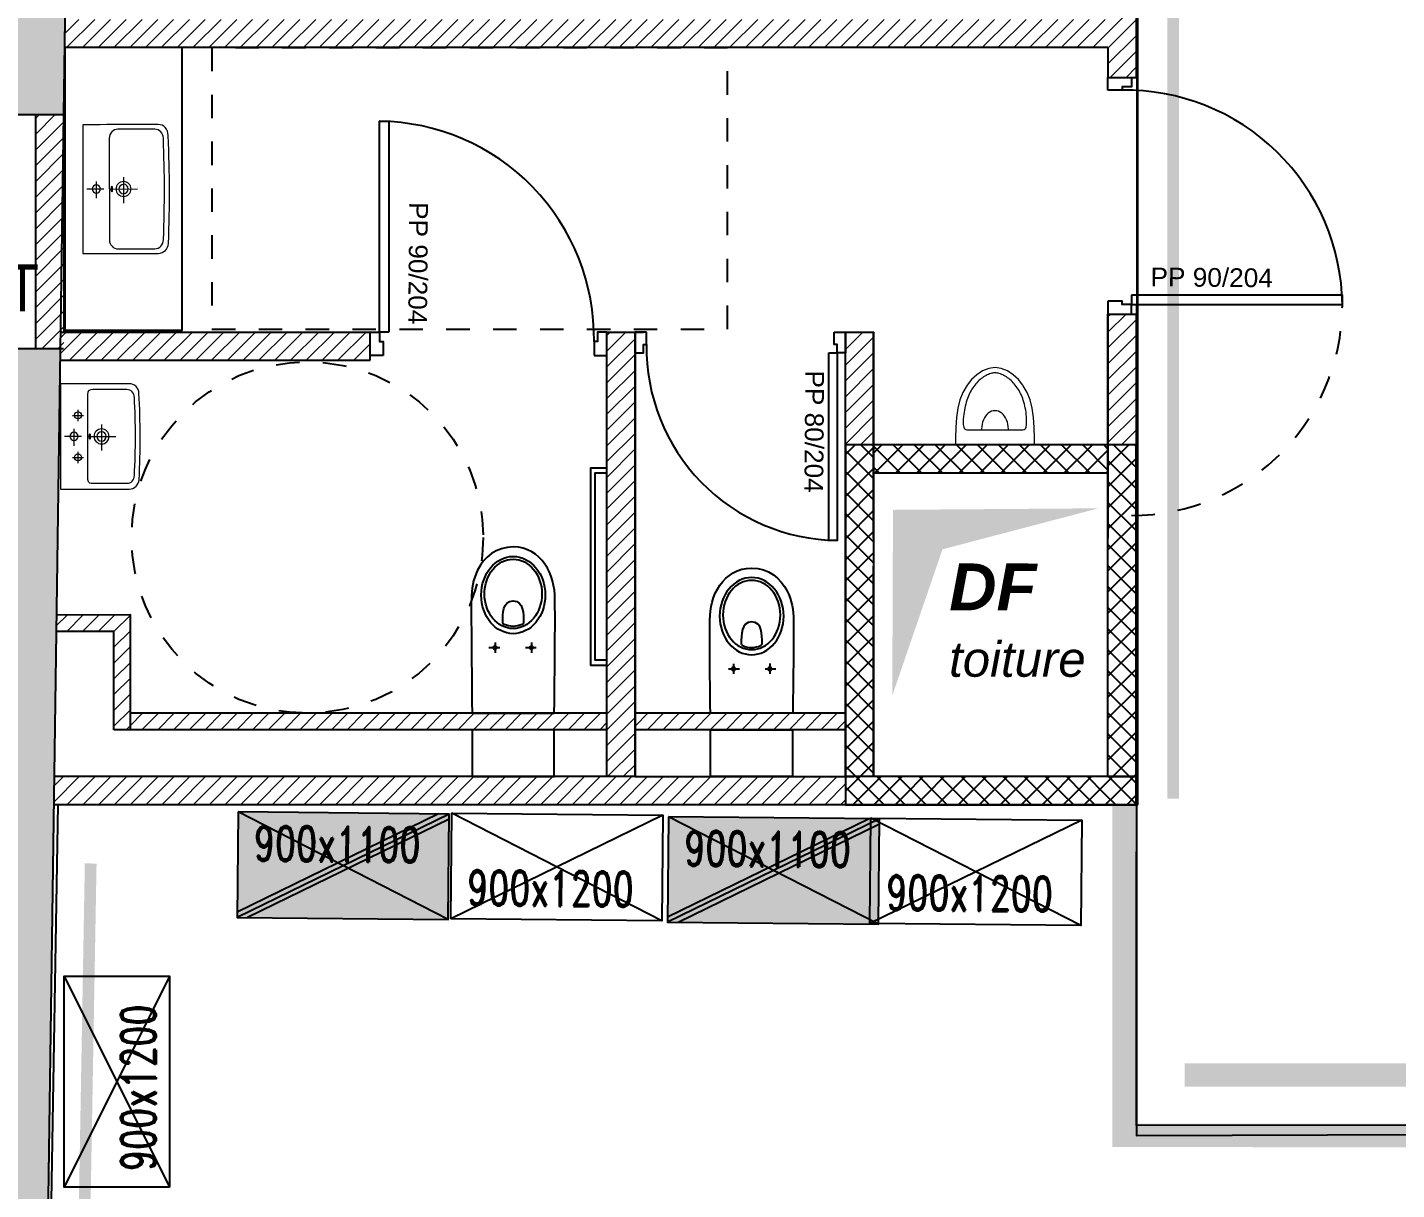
# Model space of a CAD drawing. Extents: x -27 to 25.3, y -8.5 to 57.5.
# Drawn here: x -15.88 to -10.04, y -1.13 to 3.84 of the extents above; entities that cross this region are included whole.
import ezdxf

# ---------------------------------------------------------------- set-up
doc = ezdxf.new("R2010")
doc.units = 0
doc.header["$LTSCALE"] = 0.002
for name, pattern in [('CACHE', [0.375, 0.25, -0.125]), ('CONTINU', [0]), ('DASHED', [0.75, 0.5, -0.25]), ('HIDDEN2', [0.1875, 0.125, -0.0625])]:
    doc.linetypes.add(name, pattern=pattern)
for name, color, linetype in [('01-STR_MACONNERIE_HACH', 252, 'Continuous'), ('02-CLOISON_HACH MACONNERIE', 6, 'Continuous'), ('A-Etiq_Mob', 7, 'Continuous'), ('A-legende', 7, 'Continuous'), ('A-MobilierAQ', 7, 'Continuous'), ('Exit- Etiquette-incendie', 1, 'Continuous')]:
    doc.layers.add(name, color=color, linetype=linetype)
doc.layers.add('A-signalétique', color=7, linetype='Continuous', true_color=0x666666)
doc.layers.add('A-vitré', color=7, linetype='Continuous', true_color=0x61becc)
doc.styles.add('COTE 100', font='arial.ttf', dxfattribs={"height": 0.15})
doc.styles.add('ROMAND', font='romand__.ttf', dxfattribs={"width": 0.7})
doc.styles.get("Standard").update_dxf_attribs({"font": 'ARIALN.TTF'})
doc.styles.add('verdana', font='swissc.ttf')

# ---------------------------------------------------------------- blocks, each defined once
blk = doc.blocks.new('wc PMR')
for points in [[(-0.4001, 0.2411), (-0.4001, 0.2611), (-0.3501, 0.2611), (-0.3501, 1.0611), (-0.4001, 1.0611), (-0.4001, 1.0811), (-0.3301, 1.0811), (-0.3301, 0.2411), (-0.4001, 0.2411)], [(0.1752, -0.035), (0.1752, -0.235), (-0.1753, -0.235), (-0.1753, -0.035), (0.1752, -0.035)]]:
    blk.add_lwpolyline(points)
for points, knots in [([(-0.0002, 0.7044), (0.0752, 0.7044), (0.1364, 0.6306), (0.1364, 0.5396), (0.1364, 0.5396), (0.1364, 0.4486), (0.0753, 0.3748), (-0.0002, 0.3748), (-0.0002, 0.3748), (-0.0756, 0.3748), (-0.1368, 0.4486), (-0.1368, 0.5396), (-0.1368, 0.5396), (-0.1368, 0.6306), (-0.0756, 0.7044), (-0.0002, 0.7044)], [0, 0, 0, 0, 0.25, 0.25, 0.25, 0.25, 0.5, 0.5, 0.5, 0.5, 0.75, 0.75, 0.75, 0.75, 1, 1, 1, 1]), ([(-0.0001, 0.745), (-0.0001, 0.745), (0.0724, 0.7449), (0.1234, 0.7019), (0.1515, 0.6466)], [0.5714286, 0.5714286, 0.5714286, 0.5714286, 0.5714286, 0.7142857, 0.7142857, 0.7142857, 0.7142857]), ([(-0.0001, 0.6924), (0.0676, 0.6924), (0.1225, 0.6262), (0.1225, 0.5446), (0.1225, 0.5446), (0.1225, 0.463), (0.0676, 0.3968), (-0.0001, 0.3968), (-0.0001, 0.3968), (-0.0678, 0.3968), (-0.1227, 0.463), (-0.1228, 0.5446), (-0.1228, 0.5446), (-0.1228, 0.6262), (-0.0678, 0.6924), (-0.0001, 0.6924)], [0, 0, 0, 0, 0.25, 0.25, 0.25, 0.25, 0.5, 0.5, 0.5, 0.5, 0.75, 0.75, 0.75, 0.75, 1, 1, 1, 1]), ([(0.1515, 0.6466), (0.1515, 0.6466), (0.1711, 0.6078), (0.178, 0.5626), (0.1783, 0.5236)], [0.7142857, 0.7142857, 0.7142857, 0.7142857, 0.7142857, 0.8571429, 0.8571429, 0.8571429, 0.8571429]), ([(-0.1754, 0.035), (-0.1754, 0.035), (-0.1787, 0.3113), (-0.1791, 0.4176), (-0.1783, 0.5239)], [0.1428571, 0.1428571, 0.1428571, 0.1428571, 0.1428572, 0.2857143, 0.2857143, 0.2857143, 0.2857143]), ([(0.0445, 0.4244), (0.0446, 0.4203), (0.0419, 0.4154), (0.0382, 0.4139), (0.0382, 0.4139), (0.0262, 0.4089), (0.013, 0.4058), (0, 0.4058), (0, 0.4058), (-0.0131, 0.4058), (-0.0264, 0.4088), (-0.0385, 0.4139), (-0.0385, 0.4139), (-0.0423, 0.4155), (-0.045, 0.4204), (-0.0447, 0.4245), (-0.0447, 0.4245), (-0.0432, 0.4567), (-0.0461, 0.5154), (-0.0001, 0.5153), (-0.0001, 0.5153), (0.0459, 0.5153), (0.0439, 0.459), (0.0445, 0.4244)], [0, 0, 0, 0, 0.166667, 0.166667, 0.166667, 0.166667, 0.333333, 0.333333, 0.333333, 0.333333, 0.5, 0.5, 0.5, 0.5, 0.666667, 0.666667, 0.666667, 0.666667, 0.833333, 0.833333, 0.833333, 0.833333, 1, 1, 1, 1]), ([(0.1783, 0.5236), (0.1783, 0.5236), (0.179, 0.4174), (0.1779, 0.3112), (0.1752, 0.035)], [0.8571429, 0.8571429, 0.8571429, 0.8571429, 0.8571429, 1, 1, 1, 1]), ([(-0.0776, 0.3223), (-0.0735, 0.3223), (-0.0702, 0.319), (-0.0702, 0.3149), (-0.0702, 0.3149), (-0.0702, 0.3108), (-0.0735, 0.3074), (-0.0776, 0.3074), (-0.0776, 0.3074), (-0.0817, 0.3074), (-0.0851, 0.3108), (-0.0851, 0.3149), (-0.0851, 0.3149), (-0.0851, 0.319), (-0.0817, 0.3223), (-0.0776, 0.3223)], [0, 0, 0, 0, 0.25, 0.25, 0.25, 0.25, 0.5, 0.5, 0.5, 0.5, 0.75, 0.75, 0.75, 0.75, 1, 1, 1, 1]), ([(0.0775, 0.3223), (0.0816, 0.3223), (0.0849, 0.319), (0.0849, 0.3149), (0.0849, 0.3149), (0.0849, 0.3108), (0.0816, 0.3074), (0.0775, 0.3074), (0.0775, 0.3074), (0.0733, 0.3074), (0.07, 0.3108), (0.07, 0.3149), (0.07, 0.3149), (0.07, 0.319), (0.0733, 0.3223), (0.0775, 0.3223)], [0, 0, 0, 0, 0.25, 0.25, 0.25, 0.25, 0.5, 0.5, 0.5, 0.5, 0.75, 0.75, 0.75, 0.75, 1, 1, 1, 1])]:
    blk.add_open_spline(points, degree=3, knots=knots)
for points in [[(-0.1356, 0.6717), (-0.1047, 0.7143), (-0.0611, 0.745), (-0.0001, 0.745)], [(-0.1783, 0.5239), (-0.1779, 0.5716), (-0.1666, 0.629), (-0.1356, 0.6717)], [(-0.0985, 0.3147), (-0.0985, 0.3147), (-0.0522, 0.3147), (-0.0522, 0.3147)], [(-0.078, 0.3365), (-0.078, 0.3365), (-0.078, 0.2933), (-0.078, 0.2933)], [(0.0568, 0.3151), (0.0568, 0.3151), (0.1031, 0.3151), (0.1031, 0.3151)], [(0.0773, 0.3369), (0.0773, 0.3369), (0.0773, 0.2936), (0.0773, 0.2936)], [(0.1752, 0.035), (0.1752, 0.035), (-0.1754, 0.035), (-0.1754, 0.035)]]:
    blk.add_open_spline(points, degree=3)
blk = doc.blocks.new('WC hand 2')
at = {"linetype": 'Continuous'}
for points in [[(-101.846, 114.7909), (-101.8151, 114.8335), (-101.7716, 114.8642), (-101.7105, 114.8642)], [(-101.8887, 114.6432), (-101.8884, 114.6909), (-101.8771, 114.7482), (-101.846, 114.7909)], [(-101.5352, 114.2442), (-101.5352, 114.2442), (-101.8869, 114.2442), (-101.8869, 114.2442)]]:
    blk.add_open_spline(points, degree=3, dxfattribs=at)
for points, knots in [([(-101.7105, 114.8642), (-101.7105, 114.8642), (-101.638, 114.8642), (-101.587, 114.8211), (-101.5589, 114.7658)], [0.5714286, 0.5714286, 0.5714286, 0.5714286, 0.5714286, 0.7142857, 0.7142857, 0.7142857, 0.7142857]), ([(-101.7106, 114.8236), (-101.6352, 114.8236), (-101.574, 114.7498), (-101.574, 114.6588), (-101.574, 114.6588), (-101.574, 114.5678), (-101.6352, 114.494), (-101.7106, 114.494), (-101.7106, 114.494), (-101.7861, 114.494), (-101.8472, 114.5678), (-101.8472, 114.6588), (-101.8472, 114.6588), (-101.8472, 114.7498), (-101.7861, 114.8236), (-101.7106, 114.8236)], [0, 0, 0, 0, 0.25, 0.25, 0.25, 0.25, 0.5, 0.5, 0.5, 0.5, 0.75, 0.75, 0.75, 0.75, 1, 1, 1, 1]), ([(-101.7106, 114.8116), (-101.6428, 114.8116), (-101.5879, 114.7454), (-101.5879, 114.6638), (-101.5879, 114.6638), (-101.5879, 114.5822), (-101.6428, 114.516), (-101.7106, 114.516), (-101.7106, 114.516), (-101.7783, 114.516), (-101.8332, 114.5822), (-101.8332, 114.6638), (-101.8332, 114.6638), (-101.8332, 114.7454), (-101.7783, 114.8116), (-101.7106, 114.8116)], [0, 0, 0, 0, 0.25, 0.25, 0.25, 0.25, 0.5, 0.5, 0.5, 0.5, 0.75, 0.75, 0.75, 0.75, 1, 1, 1, 1]), ([(-101.5589, 114.7658), (-101.5589, 114.7658), (-101.5393, 114.727), (-101.5325, 114.6818), (-101.5322, 114.6428)], [0.7142857, 0.7142857, 0.7142857, 0.7142857, 0.7142857, 0.8571429, 0.8571429, 0.8571429, 0.8571429]), ([(-101.8869, 114.2442), (-101.8869, 114.2442), (-101.8892, 114.4305), (-101.8895, 114.5368), (-101.8887, 114.6432)], [0.1428571, 0.1428571, 0.1428571, 0.1428571, 0.1428572, 0.2857143, 0.2857143, 0.2857143, 0.2857143]), ([(-101.6659, 114.5436), (-101.6658, 114.5395), (-101.6685, 114.5347), (-101.6723, 114.5331), (-101.6723, 114.5331), (-101.6843, 114.5281), (-101.6974, 114.525), (-101.7105, 114.525), (-101.7105, 114.525), (-101.7236, 114.525), (-101.7368, 114.528), (-101.7489, 114.5331), (-101.7489, 114.5331), (-101.7527, 114.5347), (-101.7554, 114.5396), (-101.7552, 114.5437), (-101.7552, 114.5437), (-101.7536, 114.5759), (-101.7566, 114.6346), (-101.7106, 114.6345), (-101.7106, 114.6345), (-101.6645, 114.6345), (-101.6665, 114.5782), (-101.6659, 114.5436)], [0, 0, 0, 0, 0.166667, 0.166667, 0.166667, 0.166667, 0.333333, 0.333333, 0.333333, 0.333333, 0.5, 0.5, 0.5, 0.5, 0.666667, 0.666667, 0.666667, 0.666667, 0.833333, 0.833333, 0.833333, 0.833333, 1, 1, 1, 1]), ([(-101.5322, 114.6428), (-101.5322, 114.6428), (-101.5314, 114.5366), (-101.5326, 114.4304), (-101.5352, 114.2442)], [0.8571429, 0.8571429, 0.8571429, 0.8571429, 0.8571429, 1, 1, 1, 1]), ([(-101.7881, 114.4416), (-101.784, 114.4416), (-101.7806, 114.4382), (-101.7806, 114.4341), (-101.7806, 114.4341), (-101.7806, 114.43), (-101.784, 114.4267), (-101.7881, 114.4267), (-101.7881, 114.4267), (-101.7922, 114.4267), (-101.7955, 114.43), (-101.7955, 114.4341), (-101.7955, 114.4341), (-101.7955, 114.4382), (-101.7922, 114.4416), (-101.7881, 114.4416)], [0, 0, 0, 0, 0.25, 0.25, 0.25, 0.25, 0.5, 0.5, 0.5, 0.5, 0.75, 0.75, 0.75, 0.75, 1, 1, 1, 1]), ([(-101.633, 114.4416), (-101.6289, 114.4416), (-101.6256, 114.4382), (-101.6256, 114.4341), (-101.6256, 114.4341), (-101.6256, 114.43), (-101.6289, 114.4267), (-101.633, 114.4267), (-101.633, 114.4267), (-101.6371, 114.4267), (-101.6405, 114.43), (-101.6405, 114.4341), (-101.6405, 114.4341), (-101.6405, 114.4382), (-101.6371, 114.4416), (-101.633, 114.4416)], [0, 0, 0, 0, 0.25, 0.25, 0.25, 0.25, 0.5, 0.5, 0.5, 0.5, 0.75, 0.75, 0.75, 0.75, 1, 1, 1, 1])]:
    blk.add_open_spline(points, degree=3, knots=knots, dxfattribs=at)
at = {"linetype": 'DASHED'}
for points in [[(-101.7884, 114.4557), (-101.7884, 114.4557), (-101.7884, 114.4125), (-101.7884, 114.4125)], [(-101.6332, 114.4561), (-101.6332, 114.4561), (-101.6332, 114.4128), (-101.6332, 114.4128)], [(-101.809, 114.4339), (-101.809, 114.4339), (-101.7627, 114.4339), (-101.7627, 114.4339)], [(-101.6537, 114.4343), (-101.6537, 114.4343), (-101.6074, 114.4343), (-101.6074, 114.4343)]]:
    blk.add_open_spline(points, degree=3, dxfattribs=at)
blk = doc.blocks.new('WC HF')
blk.add_lwpolyline([(-0.1752, 0.035), (-0.1752, 0.235), (0.1752, 0.235), (0.1752, 0.035), (-0.1752, 0.035)])
at = {"rotation": 180.0036056120651}
blk.add_blockref('WC hand 2', (-101.7183, 114.2028), dxfattribs=at)
blk = doc.blocks.new('E1147-p.dwg_01')
at = {"lineweight": 0}
for p, q in [((0.147, 0.274), (0.147, -0.273)), ((0.069, -0.389), (0.172, -0.387)), ((0.172, -0.387), (0.27, -0.38)), ((0.27, -0.38), (0.361, -0.367))]:
    blk.add_line(p, q, dxfattribs=at)
blk.add_lwpolyline([(0.361, -0.367), (0.443, -0.346), (0.516, -0.317), (0.58, -0.279), (0.587, -0.274), (0.643, -0.23), (0.691, -0.178), (0.729, -0.122), (0.753, -0.062), (0.762, 0), (0.753, 0.061), (0.729, 0.122), (0.691, 0.178), (0.643, 0.23), (0.587, 0.274), (0.516, 0.317), (0.443, 0.346), (0.361, 0.367), (0.27, 0.38), (0.172, 0.386), (0.069, 0.389), (0, 0.389), (0, -0.389), (0.069, -0.389)], dxfattribs=at)
blk.add_ellipse((0.155, 0), major_axis=(-0.181, 0), ratio=0.728687, start_param=1.570796, end_param=4.712389, dxfattribs=at)
blk.add_open_spline([(0.174, -0.308), (0.209, -0.31), (0.272, -0.313), (0.361, -0.3), (0.437, -0.281), (0.504, -0.254), (0.562, -0.221), (0.612, -0.181), (0.653, -0.137), (0.684, -0.091), (0.704, -0.045), (0.711, 0), (0.704, 0.045), (0.684, 0.091), (0.653, 0.137), (0.612, 0.181), (0.562, 0.22), (0.504, 0.254), (0.437, 0.28), (0.361, 0.3), (0.273, 0.309), (0.202, 0.321), (0.153, 0.299), (0.149, 0.283), (0.147, 0.274)], degree=3, knots=[0, 0, 0, 0, 4.097726, 7.484061, 10.556982, 13.361806, 15.964175, 18.439472, 20.836209, 23.049526, 24.995909, 26.665544, 28.335179, 30.281562, 32.494879, 34.891475, 37.366912, 39.969231, 42.774055, 45.846879, 49.233313, 53.301965, 54.114427, 55.161375, 55.161375, 55.161375, 55.161375], dxfattribs=at)
blk.add_spline([(0.147, -0.273), (0.156, -0.298), (0.174, -0.308)], degree=3, dxfattribs=at)
blk = doc.blocks.new('BLOC_ATT_RENS_100')
at = {"flags": 8}
for tag, p, height in [('N°', (-0.4156, 0.9727), 0.25), ('TITRE', (-0.4156, 0.6753), 0.21), ('SURF', (-0.4156, 0.3727), 0.15), ('EFFECTIF', (-0.4156, 0.0727), 0.15), ('HSP', (-0.4156, -0.2356), 0.15), ('REV.SOL', (-0.4156, -0.5258), 0.15), ('REV.MUR', (-0.4156, -0.8258), 0.15), ('PLAF', (-0.4156, -1.1258), 0.15)]:
    blk.add_attdef(tag, p, '', height=height, dxfattribs=at)
at = {"layer": 'Exit- Etiquette-incendie', "flags": 8}
for tag, p in [('EFFECTIF.MAX', (-0.4156, -1.414)), ('SURF.PROG', (-0.4156, -1.6479))]:
    blk.add_attdef(tag, p, '', height=0.15, dxfattribs=at)
blk = doc.blocks.new('Xref-R4-2018-11')
h = blk.add_hatch(color=256)
h.dxf.hatch_style = 1
h.paths.add_polyline_path([(-9.4655, -5.0931), (-9.4686, -5.8858), (-9.2544, -5.2616), (-8.5886, -5.0865)])
at = {"layer": '01-STR_MACONNERIE_HACH'}
h = blk.add_hatch(color=256, dxfattribs=at)
h.dxf.hatch_style = 1
h.paths.add_polyline_path([(-9.9114, 6.9761), (-10.8895, 6.9824), (-10.8916, 6.6467), (-10.9416, 6.647), (-10.942, 6.587), (-10.8892, 6.5867), (-10.8829, 6.3692), (-9.9275, 6.3631), (-9.9171, 6.5805), (-9.8639, 6.5801), (-9.8636, 6.6401), (-9.9136, 6.6404)])
h.paths.add_polyline_path([(-6.9693, 6.9573), (-8.5936, 6.9677), (-8.5958, 6.632), (-8.6458, 6.6323), (-8.6462, 6.5723), (-8.5933, 6.572), (-8.587, 6.3545), (-6.9854, 6.3442), (-6.975, 6.5616), (-6.9218, 6.5613), (-6.9214, 6.6213), (-6.9714, 6.6216)])
h.paths.add_polyline_path([(-3.9502, 6.6023), (-4.0002, 6.6026), (-3.9981, 6.9383), (-5.6515, 6.9489), (-5.6537, 6.6132), (-5.7037, 6.6135), (-5.704, 6.5535), (-5.6512, 6.5532), (-5.6449, 6.3357), (-4.0142, 6.3252), (-4.0038, 6.5426), (-3.9506, 6.5423)])
h.paths.add_polyline_path([(-1.6908, 6.9235), (-2.6803, 6.9299), (-2.6825, 6.5942), (-2.7325, 6.5945), (-2.7328, 6.5345), (-2.68, 6.5342), (-2.6737, 6.3167), (-1.7069, 6.3105), (-1.6965, 6.5279), (-1.6433, 6.5275), (-1.6429, 6.5875), (-1.6929, 6.5879)])
h.paths.add_polyline_path([(1.2378, 6.563), (1.2878, 6.5627), (1.2882, 6.6227), (1.2382, 6.623), (1.24, 6.9048), (-0.373, 6.9151), (-0.3752, 6.5794), (-0.4252, 6.5798), (-0.4256, 6.5198), (-0.3727, 6.5194), (-0.3664, 6.3019), (1.2353, 6.2917)])
h.paths.add_polyline_path([(6.4882, 4.6295), (6.3522, 4.805), (6.4271, 4.863), (6.3903, 4.9105), (6.3508, 4.8798), (6.2117, 5.0594), (5.3291, 4.3754), (5.2181, 4.3882), (5.0613, 3.8049), (5.013, 3.8178), (4.9819, 3.702), (5.2116, 3.6402)])
h.paths.add_polyline_path([(9.1783, 7.5308), (8.6276, 7.1267), (8.7221, 7.0047), (7.6175, 6.1487), (7.7566, 5.9692), (7.7171, 5.9386), (7.7539, 5.8912), (7.7997, 5.9267), (7.9357, 5.7512), (8.9087, 6.5052), (16.9272, -4.1987), (16.2127, -4.7353), (16.3623, -4.9345), (16.3068, -4.9762), (16.3428, -5.0242), (16.3828, -4.9941), (16.5181, -5.1738), (16.7837, -4.9743), (17.9272, -4.119)])
h.paths.add_polyline_path([(15.5697, -5.886), (15.4344, -5.7064), (15.4744, -5.6764), (15.4383, -5.6284), (15.3828, -5.6701), (15.2332, -5.4709), (14.099, -6.3227), (14.2486, -6.5219), (14.1931, -6.5636), (14.2291, -6.6116), (14.2691, -6.5815), (14.4044, -6.7612)])
h.paths.add_polyline_path([(13.3207, -7.2938), (13.3606, -7.2638), (13.3246, -7.2158), (13.2691, -7.2575), (13.1195, -7.0583), (12.0408, -7.8684), (12.1904, -8.0676), (12.1348, -8.1093), (12.1708, -8.1573), (12.2236, -8.1177), (12.3589, -8.2973), (13.456, -7.4734)])
h.paths.add_polyline_path([(11.3849, -9.0288), (11.2496, -8.8491), (11.3024, -8.8095), (11.2664, -8.7615), (11.2108, -8.8033), (11.0612, -8.6041), (10.0697, -9.3487), (10.2192, -9.5479), (10.1637, -9.5896), (10.1997, -9.6376), (10.2397, -9.6076), (10.375, -9.7872)])
h.paths.add_polyline_path([(9.4266, -10.4994), (9.2913, -10.3198), (9.3313, -10.2898), (9.2952, -10.2418), (9.2397, -10.2835), (9.0901, -10.0844), (8.1224, -10.8111), (8.272, -11.0103), (8.2165, -11.052), (8.2525, -11.1), (8.2925, -11.0699), (8.4278, -11.2496)])
h.paths.add_polyline_path([(7.4794, -11.9618), (7.3441, -11.7822), (7.384, -11.7522), (7.348, -11.7042), (7.2924, -11.7459), (7.1429, -11.5467), (6.2757, -12.198), (6.4253, -12.3971), (6.3697, -12.4389), (6.4058, -12.4869), (6.431, -12.4679), (6.5663, -12.6475)])
h.paths.add_polyline_path([(5.6473, -13.3377), (5.512, -13.158), (5.5373, -13.1391), (5.5013, -13.0911), (5.4457, -13.1328), (5.2961, -12.9336), (5.1388, -13.0518), (4.5002, -13.0436), (4.4822, -13.2953), (4.4399, -13.2947), (4.4392, -13.3547), (4.4892, -13.3554), (4.486, -13.6022), (5.2816, -13.6123)])
h.paths.add_polyline_path([(3.3185, -13.3404), (3.3685, -13.3411), (3.3693, -13.2811), (3.327, -13.2805), (3.3154, -13.0285), (2.431, -13.0172), (2.413, -13.2689), (2.3538, -13.2681), (2.3531, -13.3281), (2.4031, -13.3287), (2.3999, -13.5755), (3.3154, -13.5872)])
h.paths.add_polyline_path([(1.2462, -13.0021), (-0.6604, -12.9778), (-0.6628, -13.1677), (-0.7338, -13.1668), (-0.7346, -13.2268), (-0.6846, -13.2274), (-0.6885, -13.5361), (1.263, -13.561), (1.2661, -13.3142), (1.3161, -13.3149), (1.3169, -13.2549), (1.2577, -13.2541)])
h.paths.add_polyline_path([(-2.0196, -12.9604), (-2.9864, -12.9481), (-2.9888, -13.138), (-3.0598, -13.1371), (-3.0606, -13.1971), (-3.0106, -13.1977), (-3.0145, -13.5065), (-2.0055, -13.5193), (-2.0016, -13.2106), (-1.9516, -13.2112), (-1.9508, -13.1513), (-2.022, -13.1503)])
h.paths.add_polyline_path([(-4.2768, -13.1216), (-4.3479, -13.1207), (-4.3455, -12.9308), (-5.9629, -12.9101), (-5.9649, -13.0652), (-6.0355, -13.0643), (-6.0363, -13.1237), (-5.987, -13.1243), (-5.9914, -13.4685), (-4.3315, -13.4897), (-4.3275, -13.1809), (-4.2776, -13.1816)])
h.paths.add_polyline_path([(-7.304, -13.1089), (-7.254, -13.1095), (-7.2532, -13.0495), (-7.324, -13.0479), (-7.3221, -12.8928), (-8.9403, -12.8721), (-8.9422, -13.0242), (-9.0125, -13.0233), (-9.0133, -13.0833), (-8.9633, -13.0839), (-8.9677, -13.4305), (-7.3084, -13.4517)])
h.paths.add_polyline_path([(-10.2802, -13.0671), (-10.2302, -13.0678), (-10.2295, -13.0078), (-10.3014, -13.0069), (-10.2994, -12.8548), (-11.2457, -12.8427), (-11.248, -13.0247), (-11.3191, -13.0238), (-11.3198, -13.0838), (-11.2698, -13.0845), (-11.2739, -13.4011), (-10.2847, -13.4137)])
h.paths.add_polyline_path([(4.0393, 4.878), (3.4682, 4.4755), (3.7869, 4.0232), (4.1422, 3.9277), (4.172, 4.0385), (4.1251, 4.0566), (4.2613, 4.563)])
edge = h.paths.add_edge_path()
edge.add_line((2.5983, 5.7098), (3.1695, 6.1123))
edge.add_line((3.1695, 6.1123), (3.0138, 6.3333))
edge.add_arc((1.8239, 5.3888), 1.5192, 38.44181, 84.17293)
edge.add_line((1.9782, 6.9001), (1.9433, 6.9003))
edge.add_line((1.9433, 6.9003), (1.9415, 6.6185))
edge.add_line((1.9415, 6.6185), (1.8915, 6.6188))
edge.add_line((1.8915, 6.6188), (1.8911, 6.5588))
edge.add_line((1.8911, 6.5588), (1.9411, 6.5585))
edge.add_line((1.9411, 6.5585), (1.9386, 6.2872))
edge.add_line((1.9386, 6.2872), (2.1926, 6.2855))
edge.add_line((2.1926, 6.2855), (2.5983, 5.7098))
h.paths.add_polyline_path([(-13.0169, -4.4062), (-13.5351, -4.4062), (-13.5351, -3.4062), (-13.0026, -3.4062), (-12.8623, 6.3818), (-12.2234, 6.3777), (-12.213, 6.5952), (-12.1598, 6.5948), (-12.1594, 6.6548), (-12.2094, 6.6551), (-12.2073, 6.9908), (-12.9153, 6.9953), (-12.913, 7.3501), (-13.403, 7.3532), (-13.4075, 7.1112), (-13.7899, -13.369), (-12.5908, -13.3843), (-12.5868, -13.0677), (-12.5368, -13.0683), (-12.536, -13.0083), (-12.6072, -13.0074), (-12.6049, -12.8254), (-13.1375, -12.8186)])
h.paths.add_polyline_path([(-13.5351, -4.4062), (-13.5351, -3.4062)], flags=16)
at = {"layer": '02-CLOISON_HACH MACONNERIE', "lineweight": 13, "transparency": 33554687}
h = blk.add_hatch(dxfattribs=at)
h.set_pattern_fill('ANSI31', color=256, scale=0.015)
h.paths.add_polyline_path([(-8.4282, -2.9121), (-8.5484, -2.9121), (-8.5484, -3.0001), (-11.2668, -3.0001), (-11.2683, -3.1201), (-8.5484, -3.1201), (-8.5484, -3.2472), (-8.4282, -3.2472)])
h.paths.add_polyline_path([(-11.2668, -3.0001), (-12.4795, -3.0001), (-12.9795, -3.0001), (-12.9968, -3.0001), (-12.9985, -3.1201), (-12.4985, -3.1201), (-11.2683, -3.1201)])
h = blk.add_hatch(dxfattribs=at)
h.set_pattern_fill('ANSI31', color=256, scale=0.015)
h.paths.add_polyline_path([(-12.7192, -5.5417), (-13.0332, -5.5428), (-13.0342, -5.6117), (-12.7892, -5.6117), (-12.7892, -6.0314), (-12.7192, -6.0314)])
h.paths.add_polyline_path([(-12.2657, -5.2535), (-9.5943, -5.2535), (-9.5943, -4.9622), (-12.2657, -4.9622)], flags=9)
h.paths.add_polyline_path([(-12.2652, -4.9531), (-9.8336, -4.9531), (-9.8336, -4.6642), (-12.2652, -4.6642)], flags=9)
h.paths.add_polyline_path([(-12.2663, -4.6566), (-10.8285, -4.6566), (-10.8285, -4.3616), (-12.2663, -4.3616)], flags=9)
h.paths.add_polyline_path([(-12.2893, -4.287), (-11.4367, -4.287), (-11.4367, -3.9787), (-12.2893, -3.9787)], flags=9)
h.paths.add_polyline_path([(-12.2956, -3.9447), (-10.6555, -3.9447), (-10.6555, -3.4736), (-12.2956, -3.4736)], flags=9)
h.paths.add_polyline_path([(-12.294, -3.5292), (-11.4444, -3.5292), (-11.4444, -3.0678), (-12.294, -3.0678)], flags=9)
h.paths.add_polyline_path([(-11.5742, -3.7501), (-11.5791, -4.3121), (-11.4142, -4.3135), (-11.4094, -3.7516)], flags=9)
h.paths.add_polyline_path([(-9.884, -4.4688), (-9.8889, -5.0307), (-9.724, -5.0321), (-9.7192, -4.4702)], flags=9)
h = blk.add_hatch(dxfattribs=at)
h.set_pattern_fill('ANSI31', color=256, scale=0.015)
h.set_pattern_definition([(45, (-0.09877, 0.00021), (-0.03367596, 0.03367596), [])])
h.paths.add_polyline_path([(-13.1226, -3.4062), (-13.0026, -3.4062), (-13.0026, -4.4062), (-13.1226, -4.4062)])
h = blk.add_hatch(dxfattribs=at)
h.set_pattern_fill('ANSI31', color=256, scale=0.015)
h.paths.add_polyline_path([(-8.4282, -4.2572), (-8.5484, -4.2572), (-8.5485, -4.8156), (-8.4282, -4.8156)])
h = blk.add_hatch(dxfattribs=at)
h.set_pattern_fill('ANSI31', color=256, scale=0.015)
h.paths.add_polyline_path([(-12.4985, -4.3346), (-13.0159, -4.3346), (-13.0176, -4.4546), (-11.6961, -4.4546), (-11.6961, -4.3346)])
h = blk.add_hatch(dxfattribs=at)
h.set_pattern_fill('ANSI31', color=256, scale=0.015)
h.set_pattern_definition([(45, (-0.036284, 0), (-0.03367596, 0.03367596), [])])
h.paths.add_polyline_path([(-10.5661, -4.3346), (-10.6861, -4.3346), (-10.6861, -6.2314), (-10.5661, -6.2314), (-10.5661, -5.9614), (-10.5666, -5.9614)])
h.paths.add_polyline_path([(-9.5483, -4.3346), (-9.6683, -4.3346), (-9.6683, -4.8155), (-9.5483, -4.8155)])
at = {"layer": '02-CLOISON_HACH MACONNERIE', "transparency": 33554687}
h = blk.add_hatch(dxfattribs=at)
h.set_pattern_fill('ANSI37', color=256, scale=0.02)
h.set_pattern_definition([(45, (-0.036284, 0), (-0.04490128, 0.04490128), []), (135, (-0.036284, 0), (-0.04490128, -0.04490128), [])])
h.paths.add_polyline_path([(-8.5486, -4.8155), (-8.5486, -5.0376), (-8.5486, -5.2138), (-8.5487, -6.0552), (-8.4284, -6.055), (-8.4283, -4.8156)])
h.paths.add_polyline_path([(-8.4284, -6.055), (-8.5486, -6.055), (-8.5487, -6.2314), (-8.4284, -6.2314)])
h.paths.add_polyline_path([(-8.4282, -6.2314), (-8.5849, -6.2314), (-9.5483, -6.2314), (-9.6683, -6.2314), (-9.6683, -6.3051), (-8.4282, -6.3049)])
h.paths.add_polyline_path([(-8.4284, -6.3049), (-9.6683, -6.3051), (-9.6683, -6.3505), (-9.4247, -6.3505), (-8.4284, -6.3514)])
h.paths.add_polyline_path([(-9.5483, -6.0551), (-9.6683, -6.0551), (-9.6683, -6.2314), (-9.5483, -6.2314)])
h.paths.add_polyline_path([(-9.5483, -5.0376), (-9.5483, -5.0376), (-9.5483, -4.8155), (-9.6683, -4.8155), (-9.6683, -6.0551), (-9.5483, -6.0551)])
h = blk.add_hatch(dxfattribs=at)
h.set_pattern_fill('ANSI37', color=256, scale=0.02)
h.set_pattern_definition([(45, (2e-06, 0.1021), (-0.04490128, 0.04490128), []), (135, (2e-06, 0.1021), (-0.04490128, -0.04490128), [])])
h.paths.add_polyline_path([(-9.5483, -4.9355), (-8.5484, -4.9355), (-8.5484, -4.8155), (-9.5483, -4.8155)])
at = {"layer": '02-CLOISON_HACH MACONNERIE', "lineweight": 13, "transparency": 33554687}
h = blk.add_hatch(dxfattribs=at)
h.set_pattern_fill('ANSI31', color=256, scale=0.015)
h.paths.add_polyline_path([(-10.6861, -5.9614), (-12.7192, -5.9614), (-12.7192, -6.0314), (-11.2612, -6.0314), (-11.2612, -6.0314), (-10.9108, -6.0314), (-10.6861, -6.0314)])
h = blk.add_hatch(dxfattribs=at)
h.set_pattern_fill('ANSI31', color=256, scale=0.015)
h.paths.add_polyline_path([(-9.6683, -5.9614), (-10.5661, -5.9614), (-10.5661, -6.0314), (-10.2442, -6.0314), (-10.2442, -6.0314), (-9.8937, -6.0314), (-9.6683, -6.0314)])
h = blk.add_hatch(dxfattribs=at)
h.set_pattern_fill('ANSI31', color=256, scale=0.015)
h.paths.add_polyline_path([(-11.308, -6.2314), (-13.0431, -6.2314), (-13.0448, -6.3514), (-11.3095, -6.3514)])
h.paths.add_polyline_path([(-9.6683, -6.3514), (-9.6683, -6.2314), (-10.6498, -6.2314), (-11.308, -6.2314), (-11.3095, -6.3514)])
blk.add_line((-13.1375, -12.8186), (-12.8623, 6.3818))
at = {"linetype": 'Continuous'}
for p, q in [((-10.6861, -5.9614), (-12.7192, -5.9614)), ((-9.6683, -5.9614), (-10.5661, -5.9614)), ((-10.6861, -6.0314), (-12.7892, -6.0314)), ((-9.6683, -6.0314), (-10.5661, -6.0314)), ((-10.6498, -6.2314), (-13.0431, -6.2314)), ((-8.5486, -6.2314), (-9.5483, -6.2314)), ((-8.5486, -6.3514), (-13.0448, -6.3514))]:
    blk.add_line(p, q, dxfattribs=at)
for points in [[(-8.4282, -2.9121), (-8.4282, -3.2472)], [(-8.5484, -3.1201), (-12.9985, -3.1201)], [(-12.4985, -3.1201), (-12.9985, -3.1201), (-12.9985, -4.3261), (-12.4985, -4.3261), (-12.4985, -3.1201)], [(-8.5484, -3.1201), (-8.5484, -3.2472)], [(-8.5484, -3.2472), (-8.4281, -3.2472)], [(-13.1226, -3.4062), (-13.0026, -3.4062), (-13.0026, -4.3344)], [(-13.0048, -4.4062), (-13.1226, -4.4062), (-13.1226, -3.4062)], [(-8.5484, -4.2572), (-8.5484, -5.2136)], [(-8.5484, -4.2572), (-8.4281, -4.2572)], [(-8.4283, -4.2572), (-8.4284, -5.3336)], [(-13.0159, -4.3346), (-11.6598, -4.3346)], [(-11.6961, -4.4546), (-11.6961, -4.3346)], [(-10.6861, -6.2314), (-10.6861, -4.3346)], [(-10.6498, -4.3346), (-10.5298, -4.3346)], [(-10.5661, -6.2314), (-10.5661, -4.3346)], [(-9.6683, -6.2314), (-9.6683, -4.3346)], [(-9.6683, -4.3346), (-9.5483, -4.3346)], [(-9.5483, -5.2136), (-9.5483, -4.3346)], [(-13.0176, -4.4546), (-11.6961, -4.4546)], [(-9.5483, -6.2314), (-9.5483, -5.3336)], [(-12.7192, -6.0317), (-12.7192, -5.5417), (-13.0332, -5.5428)], [(-12.7892, -6.0314), (-12.7892, -6.0314), (-12.7892, -5.6117), (-13.0392, -5.6117)], [(-10.5661, -6.2314), (-9.632, -6.2314)], [(-8.5486, -6.2314), (-8.4282, -6.2314)], [(-8.4284, -6.2314), (-8.4284, -6.3514)], [(-8.5484, -6.3514), (-8.4284, -6.3514)]]:
    blk.add_lwpolyline(points, dxfattribs=at)
at = {"color": 6, "linetype": 'HIDDEN2'}
blk.add_lwpolyline([(-12.3714, -4.3214), (-10.1714, -4.3214), (-10.1714, -3.1214), (-12.3714, -3.1214), (-12.3714, -4.3214)], dxfattribs=at)
at = {"linetype": 'CONTINU'}
for points in [[(-8.5484, -3.3022), (-8.5484, -3.2472), (-8.4484, -3.2472), (-8.4484, -3.2872), (-8.4884, -3.2872), (-8.4884, -3.3022), (-8.5484, -3.3022)], [(-11.6161, -4.3346), (-11.6561, -4.3346), (-11.6561, -3.4346), (-11.6161, -3.4346)], [(-8.5484, -4.2022), (-8.5484, -4.2572), (-8.4484, -4.2572), (-8.4484, -4.2172), (-8.4884, -4.2172), (-8.4884, -4.2022), (-8.5484, -4.2022)], [(-8.4484, -4.1772), (-8.4484, -4.2172), (-7.5484, -4.2172), (-7.5484, -4.1772)], [(-11.6411, -4.4346), (-11.6961, -4.4346), (-11.6961, -4.3346), (-11.6561, -4.3346), (-11.6561, -4.3746), (-11.6411, -4.3746), (-11.6411, -4.4346)], [(-10.7411, -4.4346), (-10.6861, -4.4346), (-10.6861, -4.3346), (-10.7261, -4.3346), (-10.7261, -4.3746), (-10.7411, -4.3746), (-10.7411, -4.4346)], [(-10.5172, -4.3346), (-10.5661, -4.3346), (-10.5661, -4.4235), (-10.5305, -4.4235), (-10.5305, -4.3879), (-10.5172, -4.3879), (-10.5172, -4.3346)], [(-9.7172, -4.3346), (-9.6683, -4.3346), (-9.6683, -4.4235), (-9.7038, -4.4235), (-9.7038, -4.3879), (-9.7172, -4.3879), (-9.7172, -4.3346)], [(-9.7394, -4.4235), (-9.7038, -4.4235), (-9.7038, -5.2235), (-9.7394, -5.2235)]]:
    blk.add_lwpolyline(points, close=True, dxfattribs=at)
for points in [[(-13.5351, -4.4062), (-13.5351, -3.4062), (-13.0351, -3.4062)], [(-13.0351, -4.4062), (-13.5351, -4.4062)]]:
    blk.add_lwpolyline(points)
at = {"linetype": 'Continuous'}
for points in [[(-8.4284, -6.2314), (-8.5486, -6.2314), (-8.5484, -4.2572), (-8.4282, -4.2572)], [(-10.6861, -4.3346), (-10.5661, -4.3346), (-10.5661, -6.2314), (-10.6861, -6.2314)], [(-9.5483, -6.2314), (-9.6683, -6.2314), (-9.6683, -4.3346), (-9.5483, -4.3346)], [(-8.4283, -4.8156), (-9.6683, -4.8155), (-9.6683, -6.3514), (-8.4283, -6.3514)], [(-9.5483, -4.9355), (-8.5484, -4.9355), (-8.5484, -4.8155), (-9.5483, -4.8155)]]:
    blk.add_lwpolyline(points, close=True, dxfattribs=at)
at = {"color": 6, "linetype": 'HIDDEN2'}
blk.add_circle((-11.964, -5.2111), 0.75, dxfattribs=at)
at = {"linetype": 'CONTINU'}
for centre, radius, start, end in [((-8.4742, -4.2279), 0.9259, 0.66487, 90.8794), ((-11.6668, -4.3604), 0.9259, 359.1206, 89.33513), ((-9.6943, -4.4006), 0.823, 179.1206, 269.33513)]:
    blk.add_arc(centre, radius, start, end, dxfattribs=at)
at = {"linetype": 'HIDDEN2', "ltscale": 1.2}
blk.add_arc((-8.4484, -4.2172), 0.9, 270, 2.54732, dxfattribs=at)
at = {"lineweight": 18}
for centre, major_axis in [((-12.9425, -4.6898), (-0.015, 0)), ((-12.9428, -4.8693), (0, -0.015))]:
    blk.add_ellipse(centre, major_axis=major_axis, ratio=1, dxfattribs=at)
for points, knots in [([(-12.9225, -3.9992), (-12.9225, -3.9992), (-12.9225, -3.4494), (-12.9225, -3.4494), (-12.9225, -3.4494), (-12.9225, -3.4494), (-12.6, -3.4485), (-12.6, -3.4485), (-12.6, -3.4485), (-12.5769, -3.4484), (-12.5579, -3.4676), (-12.5579, -3.496), (-12.5579, -3.496), (-12.5509, -3.6659), (-12.5508, -3.7864), (-12.5566, -3.9563), (-12.5566, -3.9563), (-12.5574, -3.9795), (-12.5767, -3.9983), (-12.6001, -3.9984), (-12.6001, -3.9984), (-12.6001, -3.9984), (-12.9225, -3.9992), (-12.9225, -3.9992)], [0, 0, 0, 0, 0.142857, 0.142857, 0.142857, 0.142867, 0.285714, 0.285714, 0.285714, 0.285724, 0.428571, 0.428571, 0.428571, 0.428581, 0.571429, 0.571429, 0.571429, 0.571439, 0.714286, 0.714286, 0.714286, 0.714296, 1, 1, 1, 1]), ([(-12.8084, -3.9412), (-12.8084, -3.9412), (-12.8092, -3.5069), (-12.8092, -3.5069), (-12.8092, -3.5069), (-12.8092, -3.4859), (-12.7927, -3.4688), (-12.7725, -3.4687), (-12.7725, -3.4687), (-12.7725, -3.4687), (-12.6154, -3.4683), (-12.6154, -3.4683), (-12.6154, -3.4683), (-12.5952, -3.4682), (-12.5786, -3.4853), (-12.5785, -3.5063), (-12.5785, -3.5063), (-12.5726, -3.6675), (-12.5724, -3.7793), (-12.5778, -3.9406), (-12.5778, -3.9406), (-12.5785, -3.9615), (-12.5942, -3.9788), (-12.6144, -3.9788), (-12.6144, -3.9788), (-12.6144, -3.9788), (-12.7716, -3.9792), (-12.7716, -3.9792), (-12.7716, -3.9792), (-12.7918, -3.9793), (-12.8084, -3.9622), (-12.8084, -3.9412)], [0, 0, 0, 0, 0.111111, 0.111111, 0.111111, 0.111121, 0.222222, 0.222222, 0.222222, 0.222232, 0.333333, 0.333333, 0.333333, 0.333343, 0.444444, 0.444444, 0.444444, 0.444454, 0.555556, 0.555556, 0.555556, 0.555566, 0.666667, 0.666667, 0.666667, 0.666677, 0.777778, 0.777778, 0.777778, 0.777788, 1, 1, 1, 1]), ([(-12.8769, -3.7113), (-12.8701, -3.7044), (-12.859, -3.7044), (-12.8522, -3.7112), (-12.8522, -3.7112), (-12.8453, -3.718), (-12.8453, -3.7291), (-12.8521, -3.736), (-12.8521, -3.736), (-12.8589, -3.7428), (-12.87, -3.7428), (-12.8769, -3.736), (-12.8769, -3.736), (-12.8837, -3.7292), (-12.8838, -3.7181), (-12.8769, -3.7113)], [0, 0, 0, 0, 0.2, 0.2, 0.2, 0.20001, 0.4, 0.4, 0.4, 0.40001, 0.6, 0.6, 0.6, 0.60001, 1, 1, 1, 1]), ([(-12.802, -3.7236), (-12.8019, -3.7171), (-12.8003, -3.7119), (-12.7984, -3.7121), (-12.7984, -3.7121), (-12.7965, -3.7122), (-12.795, -3.7176), (-12.795, -3.7242), (-12.795, -3.7242), (-12.795, -3.7307), (-12.7966, -3.7359), (-12.7986, -3.7357), (-12.7986, -3.7357), (-12.8005, -3.7356), (-12.802, -3.7301), (-12.802, -3.7236)], [0, 0, 0, 0, 0.2, 0.2, 0.2, 0.20001, 0.4, 0.4, 0.4, 0.40001, 0.6, 0.6, 0.6, 0.60001, 1, 1, 1, 1]), ([(-12.7804, -3.7238), (-12.7804, -3.7061), (-12.7661, -3.6918), (-12.7485, -3.6918), (-12.7485, -3.6918), (-12.7309, -3.6917), (-12.7165, -3.706), (-12.7165, -3.7236), (-12.7165, -3.7236), (-12.7165, -3.7412), (-12.7307, -3.7556), (-12.7483, -3.7556), (-12.7483, -3.7556), (-12.766, -3.7557), (-12.7803, -3.7414), (-12.7804, -3.7238)], [0, 0, 0, 0, 0.2, 0.2, 0.2, 0.20001, 0.4, 0.4, 0.4, 0.40001, 0.6, 0.6, 0.6, 0.60001, 1, 1, 1, 1]), ([(-12.7685, -3.7237), (-12.7685, -3.7127), (-12.7596, -3.7037), (-12.7485, -3.7036), (-12.7485, -3.7036), (-12.7374, -3.7036), (-12.7284, -3.7126), (-12.7284, -3.7236), (-12.7284, -3.7236), (-12.7283, -3.7347), (-12.7373, -3.7437), (-12.7484, -3.7438), (-12.7484, -3.7438), (-12.7595, -3.7438), (-12.7685, -3.7348), (-12.7685, -3.7237)], [0, 0, 0, 0, 0.2, 0.2, 0.2, 0.20001, 0.4, 0.4, 0.4, 0.40001, 0.6, 0.6, 0.6, 0.60001, 1, 1, 1, 1]), ([(-13.0176, -5.0048), (-13.0176, -5.0048), (-13.0176, -4.5546), (-13.0176, -4.5546), (-13.0176, -4.5546), (-13.0176, -4.5546), (-12.7245, -4.5546), (-12.7245, -4.5546), (-12.7245, -4.5546), (-12.7014, -4.5546), (-12.6825, -4.5725), (-12.6825, -4.5961), (-12.6825, -4.5961), (-12.676, -4.7185), (-12.6758, -4.8408), (-12.682, -4.9632), (-12.682, -4.9632), (-12.6832, -4.9863), (-12.7011, -5.0048), (-12.7246, -5.0048), (-12.7246, -5.0048), (-12.7246, -5.0048), (-13.0176, -5.0048), (-13.0176, -5.0048)], [0, 0, 0, 0, 0.142857, 0.142857, 0.142857, 0.142867, 0.285714, 0.285714, 0.285714, 0.285724, 0.428571, 0.428571, 0.428571, 0.428581, 0.571429, 0.571429, 0.571429, 0.571439, 0.714286, 0.714286, 0.714286, 0.714296, 1, 1, 1, 1]), ([(-12.9017, -4.9621), (-12.9017, -4.9621), (-12.9017, -4.6019), (-12.9017, -4.6019), (-12.9017, -4.6019), (-12.9017, -4.5814), (-12.8946, -4.5799), (-12.8794, -4.5799), (-12.8794, -4.5799), (-12.8794, -4.5799), (-12.7339, -4.5799), (-12.7339, -4.5799), (-12.7339, -4.5799), (-12.7164, -4.5799), (-12.7031, -4.595), (-12.7021, -4.6132), (-12.7021, -4.6132), (-12.6961, -4.7244), (-12.6962, -4.8357), (-12.7021, -4.9469), (-12.7021, -4.9469), (-12.7031, -4.9651), (-12.7164, -4.9799), (-12.7339, -4.9799), (-12.7339, -4.9799), (-12.7339, -4.9799), (-12.8809, -4.9799), (-12.8809, -4.9799), (-12.8809, -4.9799), (-12.8873, -4.9799), (-12.9017, -4.9804), (-12.9017, -4.9621)], [0, 0, 0, 0, 0.111111, 0.111111, 0.111111, 0.111121, 0.222222, 0.222222, 0.222222, 0.222232, 0.333333, 0.333333, 0.333333, 0.333343, 0.444444, 0.444444, 0.444444, 0.444454, 0.555556, 0.555556, 0.555556, 0.555566, 0.666667, 0.666667, 0.666667, 0.666677, 0.777778, 0.777778, 0.777778, 0.777788, 1, 1, 1, 1]), ([(-12.9722, -4.7671), (-12.9654, -4.7603), (-12.9543, -4.7603), (-12.9475, -4.7671), (-12.9475, -4.7671), (-12.9406, -4.774), (-12.9406, -4.7851), (-12.9475, -4.7919), (-12.9475, -4.7919), (-12.9543, -4.7987), (-12.9654, -4.7987), (-12.9722, -4.7919), (-12.9722, -4.7919), (-12.979, -4.7851), (-12.979, -4.774), (-12.9722, -4.7671)], [0, 0, 0, 0, 0.2, 0.2, 0.2, 0.20001, 0.4, 0.4, 0.4, 0.40001, 0.6, 0.6, 0.6, 0.60001, 1, 1, 1, 1]), ([(-12.8958, -4.7795), (-12.8957, -4.773), (-12.8941, -4.7678), (-12.8922, -4.768), (-12.8922, -4.768), (-12.8903, -4.7682), (-12.8888, -4.7736), (-12.8888, -4.7801), (-12.8888, -4.7801), (-12.8889, -4.7867), (-12.8905, -4.7918), (-12.8924, -4.7917), (-12.8924, -4.7917), (-12.8944, -4.7915), (-12.8959, -4.7861), (-12.8958, -4.7795)], [0, 0, 0, 0, 0.2, 0.2, 0.2, 0.20001, 0.4, 0.4, 0.4, 0.40001, 0.6, 0.6, 0.6, 0.60001, 1, 1, 1, 1]), ([(-12.8742, -4.7798), (-12.8742, -4.7621), (-12.8599, -4.7478), (-12.8423, -4.7478), (-12.8423, -4.7478), (-12.8246, -4.7478), (-12.8103, -4.7621), (-12.8103, -4.7798), (-12.8103, -4.7798), (-12.8103, -4.7974), (-12.8246, -4.8117), (-12.8423, -4.8117), (-12.8423, -4.8117), (-12.8599, -4.8117), (-12.8742, -4.7974), (-12.8742, -4.7798)], [0, 0, 0, 0, 0.2, 0.2, 0.2, 0.20001, 0.4, 0.4, 0.4, 0.40001, 0.6, 0.6, 0.6, 0.60001, 1, 1, 1, 1]), ([(-12.8623, -4.7798), (-12.8623, -4.7687), (-12.8534, -4.7597), (-12.8423, -4.7597), (-12.8423, -4.7597), (-12.8312, -4.7597), (-12.8222, -4.7687), (-12.8222, -4.7798), (-12.8222, -4.7798), (-12.8222, -4.7909), (-12.8312, -4.7998), (-12.8423, -4.7998), (-12.8423, -4.7998), (-12.8534, -4.7998), (-12.8623, -4.7909), (-12.8623, -4.7798)], [0, 0, 0, 0, 0.2, 0.2, 0.2, 0.20001, 0.4, 0.4, 0.4, 0.40001, 0.6, 0.6, 0.6, 0.60001, 1, 1, 1, 1])]:
    blk.add_open_spline(points, degree=3, knots=knots, dxfattribs=at)
for points in [[(-12.7485, -3.6734), (-12.7485, -3.6734), (-12.7482, -3.7835), (-12.7482, -3.7835)], [(-12.833, -3.7238), (-12.833, -3.7238), (-12.9052, -3.7238), (-12.9052, -3.7238)], [(-12.8649, -3.6912), (-12.8649, -3.6912), (-12.8649, -3.7635), (-12.8649, -3.7635)], [(-12.798, -3.7239), (-12.798, -3.7239), (-12.6881, -3.7235), (-12.6881, -3.7235)], [(-12.9423, -4.7143), (-12.9423, -4.7143), (-12.9423, -4.6659), (-12.9423, -4.6659)], [(-12.9657, -4.6898), (-12.9657, -4.6898), (-12.9196, -4.6898), (-12.9196, -4.6898)], [(-12.8422, -4.7295), (-12.8422, -4.7295), (-12.8422, -4.8396), (-12.8422, -4.8396)], [(-12.9283, -4.7798), (-12.9283, -4.7798), (-13.0005, -4.7796), (-13.0005, -4.7796)], [(-12.9601, -4.7471), (-12.9601, -4.7471), (-12.9604, -4.8194), (-12.9604, -4.8194)], [(-12.8919, -4.7798), (-12.8919, -4.7798), (-12.7819, -4.7797), (-12.7819, -4.7797)], [(-12.9424, -4.8943), (-12.9424, -4.8943), (-12.9424, -4.8455), (-12.9424, -4.8455)], [(-12.966, -4.8696), (-12.966, -4.8696), (-12.9195, -4.8696), (-12.9195, -4.8696)]]:
    blk.add_open_spline(points, degree=3, dxfattribs=at)
ref = blk.add_blockref('BLOC_ATT_RENS_100', (-13.0854, -4.6397), dxfattribs=dict(xscale=0.8245668775708916, yscale=0.8245668775708916, zscale=1.601966941423554))
ref.add_attrib('TITRE', 'GT', (-13.4281, -4.2454), dxfattribs={"height": 0.2, "style": 'verdana', "flags": 8})
at = {"lineweight": 18, "xscale": 0.4330708663173978, "yscale": 0.4330708663173978, "zscale": 0.4330708663173978, "rotation": 89.99999961263066}
blk.add_blockref('E1147-p.dwg_01', (-9.0303, -4.8155), dxfattribs=at)
at = {"lineweight": 18, "xscale": -1, "rotation": 0.002912768063225712}
blk.add_blockref('wc PMR', (-11.0861, -5.9964), dxfattribs=at)
at = {"lineweight": 18, "rotation": 179.9999996955037}
blk.add_blockref('WC HF', (-10.069, -5.9964), dxfattribs=at)
at = {"char_height": 0.08, "width": 1.472401, "attachment_point": 1}
for s, insert, rotation in [('{\\fArial|b0|i0|c0|p34;PP 90/204}', (-11.4494, -3.7799), 269.50124), ('{\\fArial|b0|i0|c0|p34;PP 90/204}', (-8.3663, -4.0588), 359.50124), ('{\\fArial|b0|i0|c0|p34;PP 80/204}', (-9.7592, -4.4985), 269.50124)]:
    blk.add_mtext(s, dxfattribs=dict(at, insert=insert, rotation=rotation))
at = {"insert": (-9.2256, -5.3218), "char_height": 0.2, "width": 1.472401, "attachment_point": 1, "rotation": 359.95579, "style": 'COTE 100'}
blk.add_mtext('{\\fArial|b1|i1|c0|p34;DF\\P\\fArial|b0|i1|c0|p34;\\H0.75x;toiture}', dxfattribs=at)
blk = doc.blocks.new('armoire90')
blk.add_lwpolyline([(0, 0.45), (0, 0), (0.9, 0), (0.9, 0.45)], close=True)
for points in [[(0.9, 0), (0, 0.45)], [(0.9, 0.45), (0, 0)]]:
    blk.add_lwpolyline(points)
at = {"layer": 'A-Etiq_Mob', "style": 'ROMAND', "width": 0.7}
for tag, p in [('DIMENSION', (0.0684, 0.2418)), ('FINITION', (0.0684, 0.0013)), ('PORTES', (0.0684, -0.2391))]:
    blk.add_attdef(tag, p, '', height=0.15, dxfattribs=at)
blk = doc.blocks.new('armoire90Réhausse')
at = {"true_color": 0xfdedc9}
h = blk.add_hatch(color=254, dxfattribs=at)
h.dxf.hatch_style = 1
h.paths.add_polyline_path([(0, 0.45), (0, 0), (0.9, 0), (0.9, 0.45)])
blk.add_lwpolyline([(0, 0.45), (0, 0), (0.9, 0), (0.9, 0.45)], close=True)
for points in [[(0.9, 0), (0, 0.45)], [(0.9, 0.45), (0, 0)], [(0.8553, 0.45), (0, 0.0224)], [(0.9, 0.4276), (0.0447, 0)]]:
    blk.add_lwpolyline(points)
at = {"layer": 'A-Etiq_Mob', "style": 'ROMAND', "width": 0.7}
for tag, p in [('DIMENSION', (0.0684, 0.2418)), ('FINITION', (0.0684, 0.0013)), ('PORTES', (0.0684, -0.2391))]:
    blk.add_attdef(tag, p, '', height=0.15, dxfattribs=at)

msp = doc.modelspace()

# ---------------------------------------------------------------- linework, layer by layer
at = {"ltscale": 0.01}
msp.add_lwpolyline([(-9.6335, 13.1329), (-11.3892, 13.1441), (-11.3946, 13.3341), (-12.5666, 13.3416), (-12.5757, 13.1517), (-13.685, 13.1588), (-13.6905, 13.3488), (-14.8625, 13.3563), (-14.8715, 13.1664), (-15.5872, 13.171), (-15.675, 7.0919), (-11.1471, 7.0919), (-11.1472, 0.5177), (-15.7531, 0.5177), (-15.8614, -5.9095), (-1.4017, -6.0539)], dxfattribs=at)
at = {"layer": 'A-legende', "linetype": 'CACHE', "ltscale": 1000, "const_width": 0.05}
msp.add_lwpolyline([(-10.9946, 0.5432), (-10.9946, 7.069)], dxfattribs=at)
at = {"layer": 'A-legende', "color": 205, "linetype": 'CACHE', "ltscale": 1000, "true_color": 0x8546b9, "const_width": 0.05}
msp.add_lwpolyline([(-15.6129, 0.2667), (-15.7138, -5.4971)], dxfattribs=at)
at = {"layer": 'A-signalétique', "color": 1, "linetype": 'CACHE', "ltscale": 2000, "true_color": 0xff0000, "const_width": 0.1}
msp.add_lwpolyline([(2.1933, 8.3448), (6.8221, 2.276), (3.0654, -0.636), (-10.9458, -0.636)], dxfattribs=at)
at = {"layer": 'A-vitré', "const_width": 0.1}
msp.add_lwpolyline([(-8.7073, -0.8949), (-11.2044, -0.8938), (-11.2038, 0.5151)], dxfattribs=at)
at = {"layer": 'Defpoints', "color": 63, "true_color": 0xa6c487}
msp.add_lwpolyline([(1.0137, 10.8226), (-0.5703, 13.0983), (-1.5973, 13.0738), (-1.5973, 8.4771), (-11.1473, 8.4938), (-11.1528, -0.8496), (3.1201, -0.845), (7.1169, 2.1519), (2.398, 8.488), (2.398, 8.488), (2.434, 10.4408)], close=True, dxfattribs=at)
at = {"layer": 'Defpoints', "ltscale": 0.01}
msp.add_lwpolyline([(-1.5973, 13.0738), (-1.5973, 8.4771), (-11.1473, 8.4771), (-11.1513, -0.8938), (3.1201, -0.845), (7.1169, 2.1519), (2.398, 8.488), (2.4078, 10.4478), (1.0137, 10.8226), (-0.5734, 13.0749), (-1.5973, 13.0738)], dxfattribs=at)

# ---------------------------------------------------------------- block references
at = {"ltscale": 0.01}
msp.add_blockref('Xref-R4-2018-11', (-2.7244, 6.8691), dxfattribs=at)
at = {"layer": 'A-MobilierAQ', "ltscale": 0.1, "rotation": 359.4392027716664}
for p in [(-14.9881, 0.0367), (-13.1518, 0.0159)]:
    msp.add_blockref('armoire90Réhausse', p, dxfattribs=at).add_auto_attribs({'DIMENSION': '900x1100'})
at = {"layer": 'A-MobilierAQ', "ltscale": 0.1}
ref = msp.add_blockref('armoire90', (-14.072, 0.4811), dxfattribs=dict(at, xscale=-1, rotation=179.4392027716665))
ref.add_attrib('DIMENSION', '900x1200', (-14.0075, 0.0886), dxfattribs={"layer": 'A-Etiq_Mob', "ltscale": 0.1, "height": 0.15, "rotation": 359.4392, "style": 'ROMAND', "width": 0.7})
ref = msp.add_blockref('armoire90', (-12.2838, 0.4603), dxfattribs=dict(at, xscale=-1, rotation=179.4392027716665))
ref.add_attrib('DIMENSION', '900x1200', (-12.2193, 0.0678), dxfattribs={"layer": 'A-Etiq_Mob', "ltscale": 0.1, "height": 0.15, "rotation": 359.4392, "style": 'ROMAND', "width": 0.7})
ref = msp.add_blockref('armoire90', (-15.7262, -1.1143), dxfattribs=dict(at, xscale=-1, rotation=270))
ref.add_attrib('DIMENSION', '900x1200', (-15.3345, -1.046), dxfattribs={"layer": 'A-Etiq_Mob', "ltscale": 0.1, "height": 0.15, "rotation": 90, "style": 'ROMAND', "width": 0.7})

doc.saveas('drawing.dxf')
